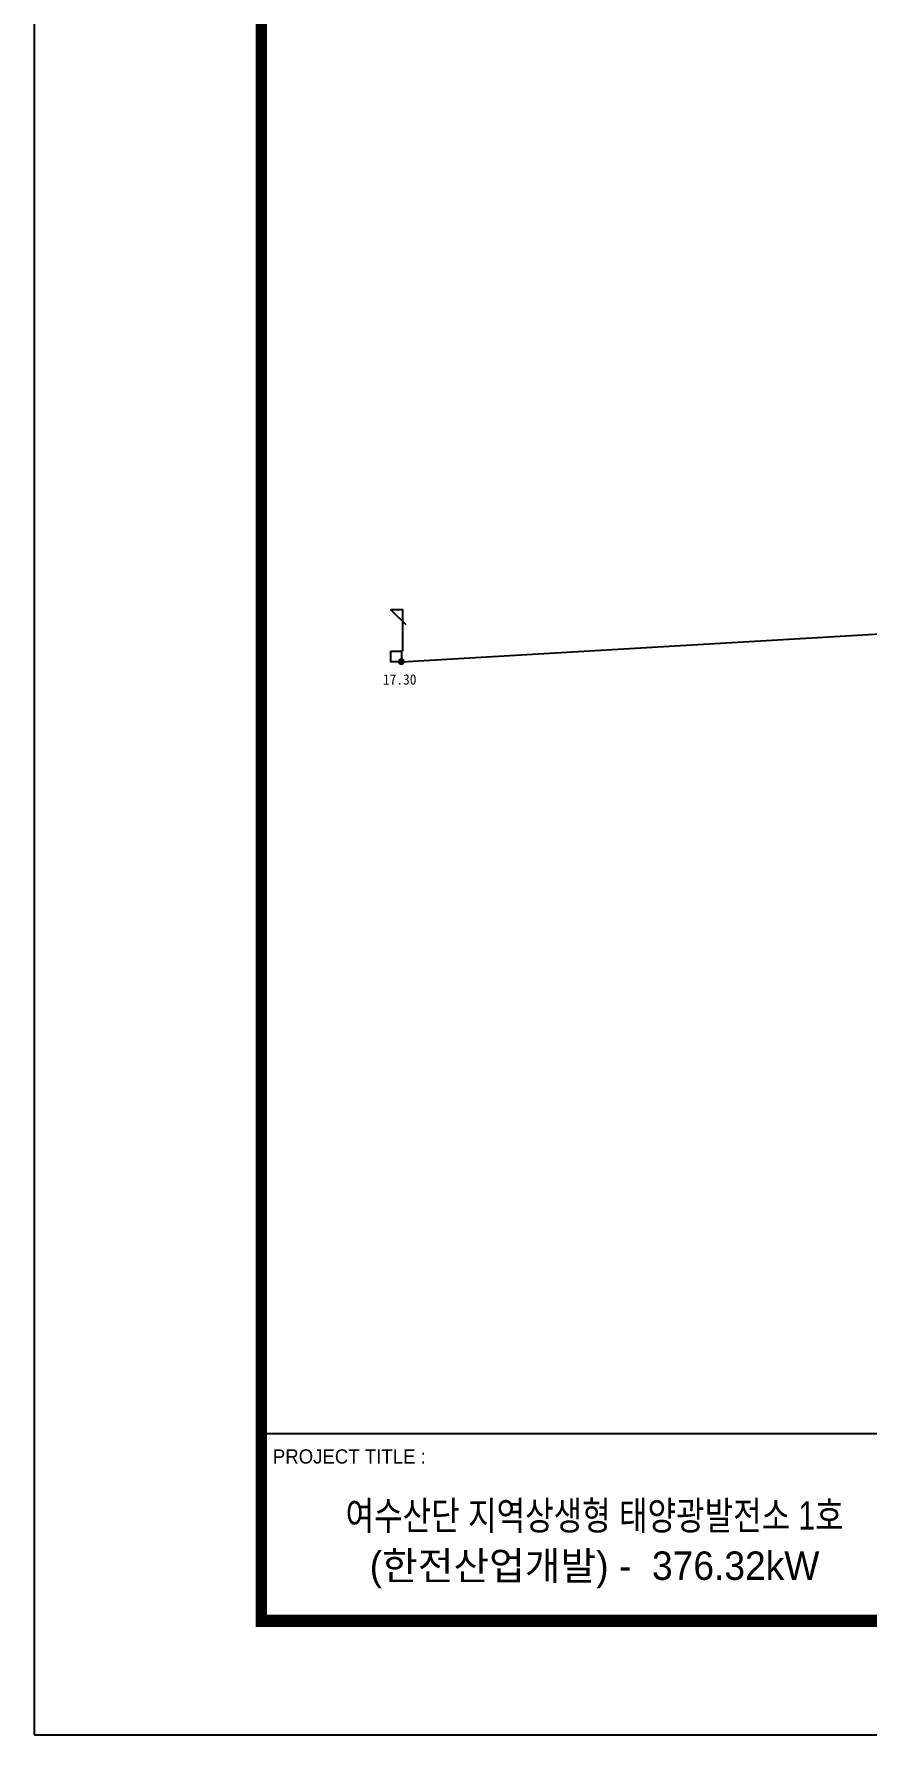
# Model space of a CAD drawing. Header units: millimetres. Extents: x 10297564 to 11610295, y -9287743 to -8409454.
# Drawn here: x 10830138 to 10842182, y -9287743 to -9263139 of the extents above; entities that cross this region are included whole.
import ezdxf
from ezdxf.enums import TextEntityAlignment as Align

# ---------------------------------------------------------------- set-up
doc = ezdxf.new("R2010")
doc.units = ezdxf.units.MM
doc.header["$LTSCALE"] = 100
for name, color, linetype in [('_도곽_마크', 7, 'Continuous'), ('BOX', 7, 'Continuous'), ('BOX_Def', 8, 'Continuous'), ('지적경계', 6, 'Continuous'), ('표기', 6, 'Continuous')]:
    doc.layers.add(name, color=color, linetype=linetype)
doc.layers.add('DIJ1-TEXT', color=7, linetype='Continuous', lineweight=5)
doc.layers.add('TITLE', color=7, linetype='Continuous', lineweight=0)
doc.styles.add('KSHP', font='DotumChe.ttf')
doc.styles.add('RomanS', font='Dotum.ttf')
doc.styles.add('TITLE', font='H2GTRE.TTF')

# ---------------------------------------------------------------- blocks, each defined once
blk = doc.blocks.new('A$C78AD5415')
at = {"layer": '_도곽_마크'}
for points in [[(40, 53), (40, 21)], [(160, 53), (40, 53)], [(40, 21), (811, 21)]]:
    blk.add_lwpolyline(points, dxfattribs=at)
at = {"layer": 'BOX', "const_width": 2}
blk.add_lwpolyline([(40, 20), (40, 574), (811, 574), (811, 20)], close=True, dxfattribs=at)
at = {"layer": 'BOX_Def'}
blk.add_lwpolyline([(0, 0), (841, 0), (841, 594), (0, 594)], close=True, dxfattribs=at)
at = {"style": 'TITLE', "width": 0.8}
blk.add_text('여수산단 지역상생형 태양광발전소 1호', height=5, dxfattribs=at).set_placement((98.58, 38.67), align=Align.MIDDLE)
at = {"style": 'TITLE'}
blk.add_text('(한전산업개발) -  376.32kW', height=5, dxfattribs=at).set_placement((98.58, 29.35), align=Align.MIDDLE)
at = {"layer": 'DIJ1-TEXT', "style": 'RomanS'}
blk.add_text('PROJECT TITLE :', height=2.5, dxfattribs=at).set_placement((42, 49), align=Align.MIDDLE_LEFT)

msp = doc.modelspace()

# ---------------------------------------------------------------- linework, layer by layer
at = {"color": 8}
msp.add_lwpolyline([(10835449.4, -9272217.8), (10849124.5, -9271417.8), (10865774.5, -9270617.8), (10882624.5, -9269517.8), (10894721.8, -9268917.4)], dxfattribs=at)
msp.add_lwpolyline([(10835299.4, -9272067.8), (10835449.4, -9272067.8), (10835449.4, -9272217.8), (10835299.4, -9272217.8)], close=True, dxfattribs=at)
at = {"layer": '지적경계'}
msp.add_lwpolyline([(10835468.8, -9272067.8), (10835468.8, -9271467.4), (10835295.4, -9271467.4), (10835512.3, -9271679.5)], dxfattribs=at)
at = {"layer": '표기', "const_width": 50}
msp.add_lwpolyline([(10835424.4, -9272217.8, 1), (10835474.4, -9272217.8, 1)], format="xyb", close=True, dxfattribs=at)

# ---------------------------------------------------------------- block references
at = {"layer": 'TITLE', "color": 4, "xscale": 82.22579135756152, "yscale": 82.22579135756152, "zscale": 82.22579135756152}
msp.add_blockref('A$C78AD5415', (10830137.6, -9287743.3), dxfattribs=at)

# ---------------------------------------------------------------- texts
at = {"layer": '표기', "style": 'KSHP'}
msp.add_text('17.30', height=150, dxfattribs=at).set_placement((10835182.9, -9272550.4))

doc.saveas('drawing.dxf')
